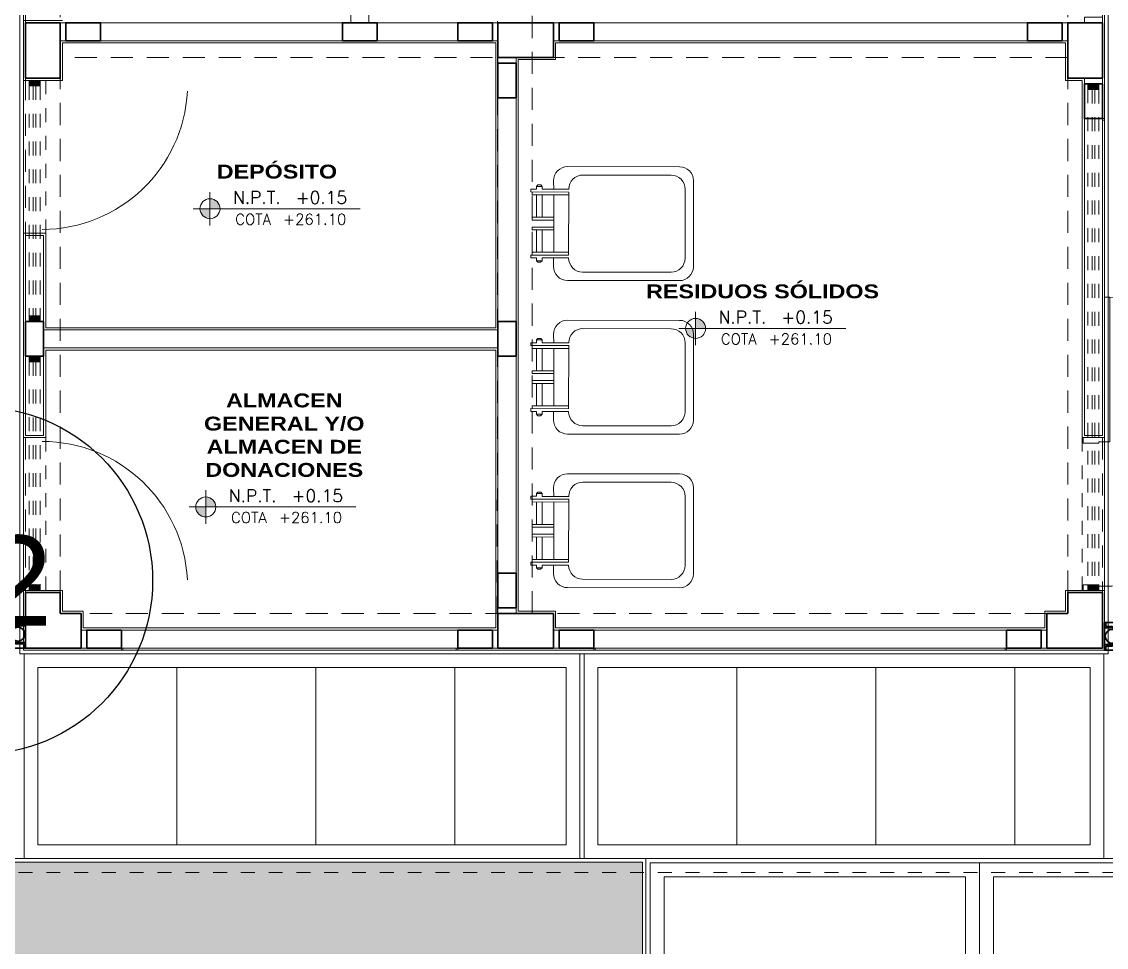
# Model space of a CAD drawing. Header units: metres. Extents: x 349703 to 349913, y 9282546 to 9282694.
# Drawn here: x 349721.92 to 349729.72, y 9282606.9 to 9282613.56 of the extents above; entities that cross this region are included whole.
import ezdxf
from ezdxf.enums import TextEntityAlignment as Align

# ---------------------------------------------------------------- set-up
doc = ezdxf.new("R2010")
doc.units = ezdxf.units.M
doc.header["$LTSCALE"] = 0.25
for name, pattern in [('01 nivel$0$HIDDEN2', [0.1875, 0.125, -0.0625]), ('DASHED2', [0.762, 0.635, -0.127]), ('HIDDEN', [0.375, 0.25, -0.125])]:
    doc.linetypes.add(name, pattern=pattern)
for name, color, linetype, lineweight in [('0_VANOS', 30, 'Continuous', 9), ('AREA-VERDE', 3, 'CONTINUOUS', 9), ('ARQ-FONDO', 253, 'CONTINUOUS', 9), ('CUNETAS-RED', 5, 'CONTINUOUS', 18), ('LLORAD-TEXTO', 1, 'CONTINUOUS', 25)]:
    doc.layers.add(name, color=color, linetype=linetype, lineweight=lineweight)
doc.styles.add('MOYO2', font='arialbd.ttf', dxfattribs={"width": 1.2})
doc.styles.get("Standard").update_dxf_attribs({"font": 'arial.ttf'})
doc.styles.add('TM-DIM', font='romans.shx')

# ---------------------------------------------------------------- blocks, each defined once
blk = doc.blocks.new('vereda sumñdcjw')
at = {"layer": 'ARQ-FONDO', "flags": 128}
for points in [[(350088.3946, 9282377.6072), (350100.9754, 9282377.6072), (350100.9754, 9282359.5264), (350098.6004, 9282359.5264), (350098.6004, 9282346.1764), (350090.7696, 9282346.1764), (350090.7696, 9282359.5264), (350088.3946, 9282359.5264)], [(350090.8996, 9282344.8018), (350094.6996, 9282344.8018), (350094.6996, 9282346.0764), (350090.8996, 9282346.0764)], [(350094.9296, 9282344.8018), (350098.4704, 9282344.8018), (350098.4704, 9282346.0764), (350094.9296, 9282346.0764)]]:
    blk.add_lwpolyline(points, close=True, dxfattribs=at)
for points in [[(350088.42, 9282377.5818), (350100.95, 9282377.5818), (350100.95, 9282359.5518), (350098.575, 9282359.5518), (350098.575, 9282346.2018), (350090.795, 9282346.2018), (350090.795, 9282359.5518), (350088.42, 9282359.5518), (350088.42, 9282377.5818)], [(350090.7996, 9282344.7018), (350094.7996, 9282344.7018), (350094.7996, 9282346.1764), (350090.7996, 9282346.1764), (350090.7996, 9282344.7018)], [(350094.8296, 9282344.7018), (350098.5704, 9282344.7018), (350098.5704, 9282346.1764), (350094.8296, 9282346.1764), (350094.8296, 9282344.7018)], [(350091.8996, 9282346.0764), (350091.8996, 9282344.8018)], [(350092.8996, 9282346.0764), (350092.8996, 9282344.8018)], [(350093.8996, 9282346.0764), (350093.8996, 9282344.8018)], [(350095.9296, 9282346.0764), (350095.9296, 9282344.8018)], [(350096.9296, 9282346.0764), (350096.9296, 9282344.8018)], [(350097.9296, 9282346.0764), (350097.9296, 9282344.8018)]]:
    blk.add_lwpolyline(points, dxfattribs=at)
blk = doc.blocks.new('VIGAS SUM Y COCINA')
at = {"layer": 'ARQ-FONDO', "linetype": 'DASHED2', "lineweight": 0}
for points in [[(350159.5322, 9282359.2668), (350159.2822, 9282359.2668), (350159.2772, 9282346.4668), (350159.5272, 9282346.4668)], [(350156.1322, 9282359.1168), (350155.8822, 9282359.1168), (350155.8822, 9282346.6168), (350156.1322, 9282346.6168)], [(350163.3822, 9282359.1168), (350163.6322, 9282359.1168), (350163.6322, 9282346.6168), (350163.3822, 9282346.6168)], [(350156.1322, 9282350.7168), (350163.3822, 9282350.7168), (350163.3822, 9282350.4668), (350156.1322, 9282350.4668)], [(350156.2822, 9282346.2168), (350163.2322, 9282346.2168), (350163.2322, 9282346.4668), (350156.2822, 9282346.4668)]]:
    blk.add_lwpolyline(points, close=True, dxfattribs=at)
blk = doc.blocks.new('*U591')
h = blk.add_hatch(color=251)
h.paths.add_polyline_path([(0.75, -0.1724), (0.75, -0.2324), (0.81, -0.2324, 0.414214)])
h.paths.add_polyline_path([(0.75, -0.2324), (0.69, -0.2324, 0.414214), (0.75, -0.2924)])
at = {"color": 2}
for p, q in [((0.75, -0.1324), (0.75, -0.3324)), ((0.65, -0.2324), (1.65, -0.2324))]:
    blk.add_line(p, q, dxfattribs=at)
blk.add_circle((0.75, -0.2324), 0.06, dxfattribs=at)
at = {"color": 2, "style": 'TM-DIM'}
blk.add_text('COTA', height=0.065, rotation=360, dxfattribs=at).set_placement((1.0088, -0.3282), align=Align.CENTER)
for tag, p, height in [('NIV_P', (0.8881, -0.2024), 0.075), ('VALOR_P', (1.2641, -0.2024), 0.075), ('COTA_P', (1.1884, -0.3282), 0.065)]:
    blk.add_attdef(tag, p, '', height=height, rotation=360, dxfattribs=at)
blk = doc.blocks.new('*U925')
at = {"linetype": 'Continuous', "true_color": 0xbebebe}
for points in [[(3032.1314, 1351.1888), (3032.1314, 1351.2688), (3032.1714, 1351.2688), (3032.1714, 1351.1888)], [(3033.8264, 1351.1888), (3033.8264, 1351.2688), (3033.8664, 1351.2688), (3033.8664, 1351.1888)]]:
    blk.add_hatch(color=9, dxfattribs=at).paths.add_polyline_path(points)
at = {"layer": '0_VANOS', "linetype": 'Continuous'}
for p, q in [((3032.1314, 1351.2688), (3032.1714, 1351.2688)), ((3032.1314, 1351.2688), (3032.1314, 1351.1888)), ((3032.1714, 1351.2688), (3032.1714, 1351.1888)), ((3033.8264, 1351.1888), (3033.8264, 1351.2688)), ((3033.8264, 1351.2688), (3033.8664, 1351.2688)), ((3033.8664, 1351.2688), (3033.8664, 1351.1888)), ((3032.1714, 1351.1888), (3032.1314, 1351.1888)), ((3033.8664, 1351.1888), (3033.8264, 1351.1888))]:
    blk.add_line(p, q, dxfattribs=at)
at = {"layer": '0_VANOS', "linetype": '01 nivel$0$HIDDEN2', "ltscale": 0.5}
for p, q in [((3032.1708, 1351.2688), (3033.8258, 1351.2688)), ((3032.1714, 1351.2388), (3033.8264, 1351.2388)), ((3032.1714, 1351.2188), (3033.8264, 1351.2188)), ((3032.1714, 1351.1888), (3033.8264, 1351.1888))]:
    blk.add_line(p, q, dxfattribs=at)
at = {"layer": '0_VANOS', "linetype": '01 nivel$0$HIDDEN2'}
blk.add_line((3033.8264, 1351.2688), (3033.8664, 1351.2688), dxfattribs=at)
blk = doc.blocks.new('*U926')
at = {"linetype": 'Continuous', "true_color": 0xbebebe}
for points in [[(3032.1314, 1351.1888), (3032.1314, 1351.2688), (3032.1714, 1351.2688), (3032.1714, 1351.1888)], [(3033.7764, 1351.1888), (3033.7764, 1351.2688), (3033.8164, 1351.2688), (3033.8164, 1351.1888)]]:
    blk.add_hatch(color=9, dxfattribs=at).paths.add_polyline_path(points)
at = {"layer": '0_VANOS', "linetype": 'Continuous'}
for p, q in [((3032.1314, 1351.2688), (3032.1714, 1351.2688)), ((3032.1314, 1351.2688), (3032.1314, 1351.1888)), ((3032.1714, 1351.2688), (3032.1714, 1351.1888)), ((3033.7764, 1351.1888), (3033.7764, 1351.2688)), ((3033.7764, 1351.2688), (3033.8164, 1351.2688)), ((3033.8164, 1351.2688), (3033.8164, 1351.1888)), ((3032.1714, 1351.1888), (3032.1314, 1351.1888)), ((3033.8164, 1351.1888), (3033.7764, 1351.1888))]:
    blk.add_line(p, q, dxfattribs=at)
at = {"layer": '0_VANOS', "linetype": '01 nivel$0$HIDDEN2', "ltscale": 0.5}
for p, q in [((3032.1708, 1351.2688), (3033.7758, 1351.2688)), ((3032.1714, 1351.2388), (3033.7764, 1351.2388)), ((3032.1714, 1351.2188), (3033.7764, 1351.2188)), ((3032.1714, 1351.1888), (3033.7764, 1351.1888))]:
    blk.add_line(p, q, dxfattribs=at)
at = {"layer": '0_VANOS', "linetype": '01 nivel$0$HIDDEN2'}
blk.add_line((3033.7764, 1351.2688), (3033.8164, 1351.2688), dxfattribs=at)
blk = doc.blocks.new('*U928')
at = {"linetype": 'Continuous', "true_color": 0xbebebe}
for points in [[(3032.1314, 1351.1888), (3032.1314, 1351.2688), (3032.1714, 1351.2688), (3032.1714, 1351.1888)], [(3035.7364, 1351.1888), (3035.7364, 1351.2688), (3035.7764, 1351.2688), (3035.7764, 1351.1888)]]:
    blk.add_hatch(color=9, dxfattribs=at).paths.add_polyline_path(points)
at = {"layer": '0_VANOS', "linetype": 'Continuous'}
for p, q in [((3032.1314, 1351.2688), (3032.1714, 1351.2688)), ((3032.1314, 1351.2688), (3032.1314, 1351.1888)), ((3032.1714, 1351.2688), (3032.1714, 1351.1888)), ((3035.7364, 1351.1888), (3035.7364, 1351.2688)), ((3035.7364, 1351.2688), (3035.7764, 1351.2688)), ((3035.7764, 1351.2688), (3035.7764, 1351.1888)), ((3032.1714, 1351.1888), (3032.1314, 1351.1888)), ((3035.7764, 1351.1888), (3035.7364, 1351.1888))]:
    blk.add_line(p, q, dxfattribs=at)
at = {"layer": '0_VANOS', "linetype": '01 nivel$0$HIDDEN2', "ltscale": 0.5}
for p, q in [((3032.1708, 1351.2688), (3035.7358, 1351.2688)), ((3032.1714, 1351.2388), (3035.7364, 1351.2388)), ((3032.1714, 1351.2188), (3035.7364, 1351.2188)), ((3032.1714, 1351.1888), (3035.7364, 1351.1888))]:
    blk.add_line(p, q, dxfattribs=at)
at = {"layer": '0_VANOS', "linetype": '01 nivel$0$HIDDEN2'}
blk.add_line((3035.7364, 1351.2688), (3035.7764, 1351.2688), dxfattribs=at)
blk = doc.blocks.new('*U934')
blk.add_arc((0.0211, 0.0474), 0.9539, 0.15786, 87.08143)
blk = doc.blocks.new('BASUREROS')
at = {"layer": 'ARQ-FONDO', "elevation": 0.0039}
for points in [[(350165.6457, 9282349.6895), (350165.6458, 9282349.7301), (350165.6254, 9282349.7301), (350165.6251, 9282349.4569), (350165.6251, 9282349.4569), (350165.1714, 9282349.4576), (350165.1718, 9282349.7308), (350165.1514, 9282349.7308), (350165.1514, 9282349.6901), (350165.1311, 9282349.6902), (350165.131, 9282349.6493), (350165.1513, 9282349.6493), (350165.1511, 9282349.4576), (350165.1511, 9282349.4576), (350165.1496, 9282349.4576), (350165.1496, 9282349.4576, 0.414214), (350165.0488, 9282349.357), (350165.0488, 9282349.357), (350165.0479, 9282348.721, 0.414214), (350165.1485, 9282348.6201), (350165.6456, 9282348.6194, 0.414214), (350165.7465, 9282348.72), (350165.7474, 9282349.3561), (350165.7474, 9282349.3561, 0.414214), (350165.6468, 9282349.4569), (350165.6468, 9282349.4569), (350165.6454, 9282349.4569), (350165.6454, 9282349.4569), (350165.6456, 9282349.6486), (350165.666, 9282349.6485), (350165.6762, 9282349.6587), (350165.6762, 9282349.6792), (350165.666, 9282349.6894)], [(350166.7507, 9282349.6895), (350166.7508, 9282349.7301), (350166.7305, 9282349.7301), (350166.7301, 9282349.4569), (350166.7301, 9282349.4569), (350166.2764, 9282349.4576), (350166.2768, 9282349.7308), (350166.2565, 9282349.7308), (350166.2564, 9282349.6901), (350166.2361, 9282349.6902), (350166.236, 9282349.6493), (350166.2564, 9282349.6493), (350166.2561, 9282349.4576), (350166.2561, 9282349.4576), (350166.2547, 9282349.4576), (350166.2547, 9282349.4576, 0.414214), (350166.1538, 9282349.357), (350166.1538, 9282349.357), (350166.1529, 9282348.721, 0.414214), (350166.2535, 9282348.6201), (350166.7507, 9282348.6194, 0.414214), (350166.8515, 9282348.72), (350166.8524, 9282349.3561), (350166.8524, 9282349.3561, 0.414214), (350166.7518, 9282349.4569), (350166.7518, 9282349.4569), (350166.7504, 9282349.4569), (350166.7504, 9282349.4569), (350166.7507, 9282349.6486), (350166.771, 9282349.6485), (350166.7812, 9282349.6587), (350166.7812, 9282349.6792), (350166.7711, 9282349.6894)], [(350167.8558, 9282349.6895), (350167.8558, 9282349.7301), (350167.8355, 9282349.7301), (350167.8351, 9282349.4569), (350167.8351, 9282349.4569), (350167.3814, 9282349.4576), (350167.3818, 9282349.7308), (350167.3615, 9282349.7308), (350167.3614, 9282349.6901), (350167.3411, 9282349.6902), (350167.341, 9282349.6493), (350167.3614, 9282349.6493), (350167.3611, 9282349.4576), (350167.3611, 9282349.4576), (350167.3597, 9282349.4576), (350167.3597, 9282349.4576, 0.414214), (350167.2589, 9282349.357), (350167.2589, 9282349.357), (350167.258, 9282348.721, 0.414214), (350167.3585, 9282348.6201), (350167.8557, 9282348.6194, 0.414214), (350167.9565, 9282348.72), (350167.9574, 9282349.3561), (350167.9574, 9282349.3561, 0.414214), (350167.8568, 9282349.4569), (350167.8568, 9282349.4569), (350167.8554, 9282349.4569), (350167.8554, 9282349.4569), (350167.8557, 9282349.6486), (350167.876, 9282349.6485), (350167.8862, 9282349.6587), (350167.8862, 9282349.6792), (350167.8761, 9282349.6894)]]:
    blk.add_lwpolyline(points, format="xyb", close=True, dxfattribs=at)
for points in [[(350165.131, 9282349.6493), (350165.1209, 9282349.6595), (350165.1209, 9282349.68), (350165.1311, 9282349.6902)], [(350165.1718, 9282349.7206), (350165.1921, 9282349.7206), (350165.1917, 9282349.4575)], [(350165.3531, 9282349.6899), (350165.192, 9282349.6901)], [(350165.3529, 9282349.5668), (350165.3531, 9282349.7204), (350165.3735, 9282349.7203), (350165.3732, 9282349.5676)], [(350165.4438, 9282349.5667), (350165.444, 9282349.7202), (350165.4237, 9282349.7203), (350165.4235, 9282349.5676)], [(350165.444, 9282349.6897), (350165.605, 9282349.6895)], [(350165.6254, 9282349.72), (350165.6051, 9282349.72), (350165.6047, 9282349.457)], [(350165.666, 9282349.6894), (350165.666, 9282349.6485)], [(350166.236, 9282349.6493), (350166.2259, 9282349.6595), (350166.2259, 9282349.68), (350166.2361, 9282349.6902)], [(350166.2768, 9282349.7206), (350166.2971, 9282349.7206), (350166.2967, 9282349.4575)], [(350166.4581, 9282349.6899), (350166.2971, 9282349.6901)], [(350166.4579, 9282349.5668), (350166.4582, 9282349.7204), (350166.4785, 9282349.7203), (350166.4783, 9282349.5676)], [(350166.5489, 9282349.5667), (350166.5491, 9282349.7202), (350166.5287, 9282349.7203), (350166.5285, 9282349.5676)], [(350166.549, 9282349.6897), (350166.7101, 9282349.6895)], [(350166.7304, 9282349.72), (350166.7101, 9282349.72), (350166.7097, 9282349.457)], [(350166.7711, 9282349.6894), (350166.771, 9282349.6485)], [(350167.341, 9282349.6493), (350167.3309, 9282349.6595), (350167.3309, 9282349.68), (350167.3411, 9282349.6902)], [(350167.3818, 9282349.7206), (350167.4021, 9282349.7206), (350167.4018, 9282349.4575)], [(350167.5631, 9282349.6899), (350167.4021, 9282349.6901)], [(350167.563, 9282349.5668), (350167.5632, 9282349.7204), (350167.5835, 9282349.7203), (350167.5833, 9282349.5676)], [(350167.6539, 9282349.5667), (350167.6541, 9282349.7202), (350167.6338, 9282349.7203), (350167.6336, 9282349.5676)], [(350167.6541, 9282349.6897), (350167.8151, 9282349.6895)], [(350167.8355, 9282349.72), (350167.8151, 9282349.72), (350167.8148, 9282349.457)], [(350167.8761, 9282349.6894), (350167.876, 9282349.6485)], [(350165.192, 9282349.6492), (350165.353, 9282349.649)], [(350165.605, 9282349.6486), (350165.444, 9282349.6489)], [(350166.297, 9282349.6492), (350166.4581, 9282349.649)], [(350166.71, 9282349.6486), (350166.549, 9282349.6489)], [(350167.402, 9282349.6492), (350167.5631, 9282349.649)], [(350167.815, 9282349.6486), (350167.654, 9282349.6489)], [(350165.1919, 9282349.5653), (350165.2117, 9282349.565), (350165.5851, 9282349.5644), (350165.6049, 9282349.5647)], [(350166.2969, 9282349.5653), (350166.3167, 9282349.565), (350166.6901, 9282349.5644), (350166.7099, 9282349.5647)], [(350167.4019, 9282349.5653), (350167.4217, 9282349.565), (350167.7951, 9282349.5644), (350167.8149, 9282349.5647)]]:
    blk.add_lwpolyline(points, dxfattribs=at)
for points in [[(350165.1512, 9282349.5659), (350165.0908, 9282349.5668), (350165.0908, 9282349.5668, 0.41821), (350164.9885, 9282349.4662), (350164.9885, 9282349.4662), (350164.9874, 9282348.6606), (350164.9874, 9282348.6606, 0.410228), (350165.0866, 9282348.5598), (350165.0866, 9282348.5598), (350165.7073, 9282348.5589, 0.410228), (350165.8068, 9282348.6595), (350165.8068, 9282348.6595), (350165.8079, 9282349.4651), (350165.8079, 9282349.4651, 0.41821), (350165.706, 9282349.5659), (350165.706, 9282349.5659), (350165.6455, 9282349.5652)], [(350166.2562, 9282349.5659), (350166.1958, 9282349.5668), (350166.1958, 9282349.5668, 0.41821), (350166.0936, 9282349.4662), (350166.0936, 9282349.4662), (350166.0924, 9282348.6606), (350166.0924, 9282348.6606, 0.410228), (350166.1916, 9282348.5598), (350166.1916, 9282348.5598), (350166.8124, 9282348.5589, 0.410228), (350166.9118, 9282348.6595), (350166.9118, 9282348.6595), (350166.9129, 9282349.4651), (350166.9129, 9282349.4651, 0.41821), (350166.811, 9282349.5659), (350166.811, 9282349.5659), (350166.7506, 9282349.5652)], [(350167.3613, 9282349.5659), (350167.3008, 9282349.5668), (350167.3008, 9282349.5668, 0.41821), (350167.1986, 9282349.4662), (350167.1986, 9282349.4662), (350167.1975, 9282348.6606), (350167.1975, 9282348.6606, 0.410228), (350167.2966, 9282348.5598), (350167.2966, 9282348.5598), (350167.9174, 9282348.5589, 0.410228), (350168.0168, 9282348.6595), (350168.0168, 9282348.6595), (350168.018, 9282349.4651), (350168.018, 9282349.4651, 0.41821), (350167.916, 9282349.5659), (350167.916, 9282349.5659), (350167.8556, 9282349.5652)]]:
    blk.add_lwpolyline(points, format="xyb", dxfattribs=at)
blk = doc.blocks.new('PUERTA 01')
at = {"layer": 'ARQ-FONDO', "ltscale": 0.025}
for p, q in [((139.2072, 49.0048), (139.0542, 49.0048)), ((139.0942, 48.9748), (139.0542, 48.9748)), ((139.2072, 48.9648), (139.0942, 48.9648)), ((139.2072, 48.9648), (139.2072, 49.0048)), ((139.0942, 47.9348), (139.0162, 47.9348)), ((139.0162, 47.9348), (139.0162, 46.8948)), ((139.0542, 47.9348), (139.0542, 46.8948)), ((139.2072, 47.9448), (139.0942, 47.9448)), ((139.0942, 47.9448), (139.0942, 47.9348)), ((139.2072, 47.9048), (139.2072, 47.9448)), ((139.0542, 46.8948), (139.0162, 46.8948))]:
    blk.add_line(p, q, dxfattribs=at)
at = {"layer": 'ARQ-FONDO'}
for p, q in [((139.0542, 49.0048), (139.0542, 48.9748)), ((139.0942, 48.9748), (139.0942, 48.9648)), ((139.2072, 47.9048), (139.0542, 47.9048))]:
    blk.add_line(p, q, dxfattribs=at)
blk.add_arc((139.0368, 47.9348), 1.0402, 89.04195, 268.8649, dxfattribs=at)
blk = doc.blocks.new('sum y comedor varones')
at = {"layer": 'ARQ-FONDO'}
for points in [[(350158.3522, 9282354.6168), (350158.2222, 9282354.6168), (350158.2222, 9282350.7168), (350158.3522, 9282350.7168)], [(350163.6322, 9282350.7568), (350163.6322, 9282350.7168), (350163.5022, 9282350.7168), (350163.5022, 9282350.7568)], [(350156.1322, 9282350.7168), (350156.1722, 9282350.7168), (350156.1722, 9282350.5868), (350156.1322, 9282350.5868)], [(350158.9922, 9282350.5868), (350156.4222, 9282350.5868), (350156.4222, 9282350.7168), (350158.9922, 9282350.7168)], [(350159.2422, 9282350.7168), (350159.2822, 9282350.7168), (350159.2822, 9282350.5868), (350159.2422, 9282350.5868)], [(350159.6822, 9282350.7168), (350159.7222, 9282350.7168), (350159.7222, 9282350.5868), (350159.6822, 9282350.5868)], [(350159.9722, 9282350.5868), (350163.0922, 9282350.5868), (350163.0922, 9282350.7168), (350159.9722, 9282350.7164)], [(350163.3422, 9282350.7168), (350163.3822, 9282350.7168), (350163.3822, 9282350.5868), (350163.3422, 9282350.5868)], [(350159.4122, 9282350.4668), (350159.4122, 9282350.4268), (350159.2822, 9282350.4268), (350159.2822, 9282350.4668)], [(350163.6322, 9282350.3168), (350163.6322, 9282350.2768), (350163.5022, 9282350.2768), (350163.5022, 9282350.3168)], [(350159.4122, 9282350.1768), (350159.2822, 9282350.1768), (350159.2822, 9282346.7568), (350159.4122, 9282346.7568)], [(350163.6322, 9282350.0268), (350163.5022, 9282350.0268), (350163.5022, 9282347.7468), (350163.6322, 9282347.7468)], [(350156.0122, 9282349.1868), (350155.8822, 9282349.1868), (350155.8822, 9282347.7468), (350156.0122, 9282347.7468)], [(350159.2822, 9282348.3768), (350156.0122, 9282348.3768), (350156.0122, 9282348.5068), (350159.2822, 9282348.5068)], [(350159.4122, 9282346.5068), (350159.4122, 9282346.4668), (350159.2822, 9282346.4668), (350159.2822, 9282346.5068)], [(350156.2822, 9282346.3468), (350156.3222, 9282346.3468), (350156.3222, 9282346.2168), (350156.2822, 9282346.2168)], [(350158.9922, 9282346.3468), (350156.5722, 9282346.3468), (350156.5722, 9282346.2168), (350158.9922, 9282346.2168)], [(350159.2422, 9282346.3468), (350159.2822, 9282346.3468), (350159.2822, 9282346.2168), (350159.2422, 9282346.2168)], [(350159.6822, 9282346.3468), (350159.7222, 9282346.3468), (350159.7222, 9282346.2168), (350159.6822, 9282346.2168)], [(350159.9722, 9282346.3468), (350162.9422, 9282346.3468), (350162.9422, 9282346.2168), (350159.9722, 9282346.2168)], [(350163.1922, 9282346.3468), (350163.2322, 9282346.3468), (350163.2322, 9282346.2168), (350163.1922, 9282346.2168)]]:
    blk.add_lwpolyline(points, close=True, dxfattribs=at)
for points in [[(350156.4222, 9282350.5718), (350156.1472, 9282350.5718), (350156.1472, 9282350.3018), (350155.8672, 9282350.3018), (350155.8672, 9282350.7318), (350156.1472, 9282350.7318)], [(350156.4222, 9282350.5868), (350156.4222, 9282350.7168)], [(350158.9922, 9282350.5868), (350158.9922, 9282350.7168)], [(350163.0922, 9282350.5868), (350163.0922, 9282350.7168)], [(350163.6472, 9282350.7318), (350163.6472, 9282350.2918)], [(350156.4222, 9282350.5718), (350158.9922, 9282350.5718)], [(350159.2672, 9282350.4418), (350159.2672, 9282350.5718), (350158.9922, 9282350.5718)], [(350159.9722, 9282350.5714), (350159.9722, 9282350.5714), (350159.6972, 9282350.5718), (350159.6972, 9282350.4518), (350159.4272, 9282350.4518), (350159.4272, 9282350.1768)], [(350159.9722, 9282350.5714), (350163.0922, 9282350.5718)], [(350163.4872, 9282350.0168), (350163.4872, 9282350.3018), (350163.3672, 9282350.3018), (350163.3672, 9282350.5718), (350163.0922, 9282350.5718)], [(350159.2672, 9282350.1768), (350159.2672, 9282350.1768), (350159.2672, 9282350.4418)], [(350163.6472, 9282350.2918), (350163.6472, 9282350.0268), (350163.5022, 9282350.0268)], [(350159.2672, 9282350.1768), (350159.2672, 9282348.5218), (350156.0272, 9282348.5218), (350156.0272, 9282349.2018), (350155.8672, 9282349.2018), (350155.8672, 9282347.7318), (350156.0272, 9282347.7318), (350156.0272, 9282348.3618), (350159.2672, 9282348.3618), (350159.2672, 9282346.7568)], [(350159.4122, 9282350.1768), (350159.2822, 9282350.1768)], [(350159.4272, 9282346.7568), (350159.4272, 9282350.1768)], [(350163.4872, 9282350.0168), (350163.4872, 9282347.7318), (350163.6472, 9282347.7318), (350163.6472, 9282350.0168), (350163.6322, 9282350.0168)], [(350159.2672, 9282346.4818), (350159.2672, 9282346.7568)], [(350159.2822, 9282346.7568), (350159.4122, 9282346.7568)], [(350159.4272, 9282346.7568), (350159.4272, 9282346.7568), (350159.4272, 9282346.4818), (350159.6972, 9282346.4818), (350159.6972, 9282346.3618), (350159.9722, 9282346.3618)], [(350156.3072, 9282346.2018), (350155.8672, 9282346.2018), (350155.8672, 9282346.6318), (350156.1472, 9282346.6318), (350156.1472, 9282346.4818), (350156.2972, 9282346.4818), (350156.2972, 9282346.3618), (350156.5722, 9282346.3618)], [(350162.9322, 9282346.3618), (350163.2172, 9282346.3618), (350163.2172, 9282346.4818), (350163.3672, 9282346.4818), (350163.3672, 9282346.6318), (350163.6472, 9282346.6318), (350163.6472, 9282346.2018), (350163.2172, 9282346.2018)], [(350158.9922, 9282346.3618), (350159.2672, 9282346.3618), (350159.2672, 9282346.4818)], [(350156.5722, 9282346.3468), (350156.5722, 9282346.2018), (350156.3072, 9282346.2018)], [(350158.9922, 9282346.3618), (350156.5722, 9282346.3618)], [(350159.2672, 9282346.2018), (350158.9922, 9282346.2018), (350158.9922, 9282346.3468)], [(350159.9722, 9282346.3468), (350159.9722, 9282346.2018), (350159.7072, 9282346.2018)], [(350159.9722, 9282346.3618), (350162.9322, 9282346.3618)], [(350163.2172, 9282346.2018), (350162.9422, 9282346.2018), (350162.9422, 9282346.3468)], [(350156.5822, 9282346.2168), (350156.5822, 9282346.2018), (350158.9822, 9282346.2018), (350158.9822, 9282346.2168)], [(350159.7104, 9282346.2018), (350159.2672, 9282346.2018)], [(350162.9322, 9282346.2168), (350162.9322, 9282346.2018), (350159.9822, 9282346.2018), (350159.9822, 9282346.2168)]]:
    blk.add_lwpolyline(points, dxfattribs=at)
at = {"layer": 'ARQ-FONDO', "lineweight": 35}
for points in [[(350156.1322, 9282350.7168), (350156.1322, 9282350.3168), (350155.8822, 9282350.3168), (350155.8822, 9282350.7168)], [(350159.6822, 9282350.7168), (350159.2822, 9282350.7168), (350159.2822, 9282350.4668), (350159.6822, 9282350.4668)], [(350163.3822, 9282350.7168), (350163.3822, 9282350.3168), (350163.6322, 9282350.3168), (350163.6322, 9282350.7168)], [(350156.1322, 9282346.4668), (350156.2822, 9282346.4668), (350156.2822, 9282346.2168), (350155.8822, 9282346.2168), (350155.8822, 9282346.6168), (350156.1322, 9282346.6168)], [(350163.3822, 9282346.4668), (350163.2322, 9282346.4668), (350163.2322, 9282346.2168), (350163.6322, 9282346.2168), (350163.6322, 9282346.6168), (350163.3822, 9282346.6168)], [(350159.6822, 9282346.4668), (350159.2822, 9282346.4668), (350159.2822, 9282346.2168), (350159.6822, 9282346.2168)]]:
    blk.add_lwpolyline(points, close=True, dxfattribs=at)
at = {"layer": 'ARQ-FONDO', "lineweight": 35, "flags": 128}
for points in [[(350156.1722, 9282350.5868), (350156.1722, 9282350.7168), (350156.4222, 9282350.7168), (350156.4222, 9282350.5868), (350156.1722, 9282350.5868)], [(350158.4122, 9282350.7168), (350158.4122, 9282350.5868), (350158.1622, 9282350.5868), (350158.1622, 9282350.7168), (350158.4122, 9282350.7168)], [(350158.9922, 9282350.5868), (350158.9922, 9282350.7168), (350159.2422, 9282350.7168), (350159.2422, 9282350.5868), (350158.9922, 9282350.5868)], [(350159.7222, 9282350.5868), (350159.7222, 9282350.7168), (350159.9722, 9282350.7168), (350159.9722, 9282350.5868), (350159.7222, 9282350.5868)], [(350163.0922, 9282350.5868), (350163.0922, 9282350.7168), (350163.3422, 9282350.7168), (350163.3422, 9282350.5868), (350163.0922, 9282350.5868)], [(350159.2822, 9282350.4268), (350159.4122, 9282350.4268), (350159.4122, 9282350.1768), (350159.2822, 9282350.1768), (350159.2822, 9282350.4268)], [(350163.5022, 9282350.2768), (350163.6322, 9282350.2768), (350163.6322, 9282350.0268), (350163.5022, 9282350.0268), (350163.5022, 9282350.2768)], [(350155.8822, 9282348.5668), (350156.0122, 9282348.5668), (350156.0122, 9282348.3168), (350155.8822, 9282348.3168), (350155.8822, 9282348.5668)], [(350159.2822, 9282348.5668), (350159.4122, 9282348.5668), (350159.4122, 9282348.3168), (350159.2822, 9282348.3168), (350159.2822, 9282348.5668)], [(350159.2822, 9282346.7568), (350159.4122, 9282346.7568), (350159.4122, 9282346.5068), (350159.2822, 9282346.5068), (350159.2822, 9282346.7568)], [(350156.3222, 9282346.2168), (350156.3222, 9282346.3468), (350156.5722, 9282346.3468), (350156.5722, 9282346.2168), (350156.3222, 9282346.2168)], [(350158.9922, 9282346.2168), (350158.9922, 9282346.3468), (350159.2422, 9282346.3468), (350159.2422, 9282346.2168), (350158.9922, 9282346.2168)], [(350159.7222, 9282346.2168), (350159.7222, 9282346.3468), (350159.9722, 9282346.3468), (350159.9722, 9282346.2168), (350159.7222, 9282346.2168)], [(350162.9422, 9282346.2168), (350162.9422, 9282346.3468), (350163.1922, 9282346.3468), (350163.1922, 9282346.2168), (350162.9422, 9282346.2168)]]:
    blk.add_lwpolyline(points, dxfattribs=at)
at = {"layer": 'ARQ-FONDO', "linetype": '01 nivel$0$HIDDEN2'}
for points in [[(350155.8672, 9282350.3018), (350156.0272, 9282350.3018), (350156.0272, 9282349.2018), (350155.8672, 9282349.2018)], [(350156.0272, 9282347.7318), (350155.8672, 9282347.7318), (350155.8672, 9282346.6318), (350156.0272, 9282346.6318)], [(350163.4872, 9282347.7318), (350163.6472, 9282347.7318), (350163.6472, 9282346.6318), (350163.4872, 9282346.6318)]]:
    blk.add_lwpolyline(points, close=True, dxfattribs=at)
at = {"layer": 'ARQ-FONDO', "xscale": -1, "rotation": 90}
for name, p in [('*U925', (351507.176, 9285382.4332)), ('*U928', (351514.796, 9285382.4082)), ('*U926', (351507.176, 9285380.4482))]:
    blk.add_blockref(name, p, dxfattribs=at)
at = {"layer": 'ARQ-FONDO', "yscale": 1.09999999962747, "zscale": 1.09999999962747, "rotation": 270}
for p, xscale in [((350155.9472, 9282350.3018), 1.09999999962747), ((350155.9472, 9282346.6318), -1.09999999962747)]:
    blk.add_blockref('*U934', p, dxfattribs=dict(at, xscale=xscale))
at = {"layer": 'ARQ-FONDO'}
for name, p, rotation in [('BASUREROS', (9632509.2484, 8932181.6633, -0.0039), 90), ('PUERTA 01', (350302.7014, 9282395.6366), 180)]:
    blk.add_blockref(name, p, dxfattribs=dict(at, rotation=rotation))
at = {"layer": 'ARQ-FONDO', "xscale": 1.199999999999999, "yscale": 1.199999999999999, "zscale": 1.199999999999999}
for p in [(350156.3097, 9282349.6575), (350159.8045, 9282348.796), (350156.2795, 9282347.5111)]:
    blk.add_blockref('*U591', p, dxfattribs=at).add_auto_attribs({'NIV_P': 'N.P.T.', 'COTA_P': '+261.10', 'VALOR_P': '+0.15'})
at = {"layer": 'ARQ-FONDO', "lineweight": -2, "char_height": 0.1, "attachment_point": 8, "style": 'MOYO2'}
for s, insert, width in [('DEPÓSITO', (350157.6915, 9282349.594), 3.247257), ('RESIDUOS SÓLIDOS', (350161.1862, 9282348.7324), 3.247257), ('ALMACEN GENERAL Y/O ALMACEN DE DONACIONES', (350157.7442, 9282347.4476), 1.47701)]:
    blk.add_mtext(s, dxfattribs=dict(at, insert=insert, width=width))
blk = doc.blocks.new('montante')
at = {"layer": 'ARQ-FONDO', "lineweight": 30}
for p, q in [((0.0455, 0.07), (0.0455, 0.095)), ((0, 0.07), (0.0455, 0.07)), ((0, 0.06), (0.0555, 0.06)), ((0, -0.06), (0.0555, -0.06)), ((0, -0.07), (0.0455, -0.07)), ((0.0455, -0.07), (0.0455, -0.095))]:
    blk.add_line(p, q, dxfattribs=at)
blk.add_lwpolyline([(-0.0945, 0.1), (-0.0945, -0.1), (0.0555, -0.1), (0.0555, 0.1)], close=True, dxfattribs=at)
blk.add_circle((0, 0), 0.05, dxfattribs=at)
for centre, radius, start, end in [((0.0505, 0.095), 0.005, 0, 180), ((0, 0), 0.07, 90, 270), ((0, 0), 0.06, 90, 270), ((0.0505, -0.095), 0.005, 180, 0)]:
    blk.add_arc(centre, radius, start, end, dxfattribs=at)
blk = doc.blocks.new('drenaje')
at = {"layer": 'CUNETAS-RED', "lineweight": 30}
blk.add_blockref('montante', (3.7345, -66.3832), dxfattribs=at)
at = {"layer": 'CUNETAS-RED', "lineweight": 30, "rotation": 180}
blk.add_blockref('montante', (11.6105, -66.3982), dxfattribs=at)
blk = doc.blocks.new('INGRESO KSNO')
at = {"layer": 'ARQ-FONDO', "lineweight": 0, "elevation": -0.0045}
blk.add_lwpolyline([(349614.8419, 9282607.5396), (349614.8419, 9282598.9401), (349614.5919, 9282598.9401), (349614.5919, 9282598.1901), (349610.2919, 9282598.1901), (349610.2919, 9282598.9401), (349610.0419, 9282598.9401), (349610.0419, 9282607.5396), (349614.8419, 9282607.5396)], dxfattribs=at)
blk.add_lwpolyline([(349614.8119, 9282607.5096), (349614.8119, 9282598.9701), (349614.5619, 9282598.9701), (349614.5619, 9282598.2201), (349610.3219, 9282598.2201), (349610.3219, 9282598.9701), (349610.0719, 9282598.9701), (349610.0719, 9282607.5096)], close=True, dxfattribs=at)
at = {"layer": 'ARQ-FONDO', "elevation": -0.0045, "flags": 128}
blk.add_lwpolyline([(349612.4419, 9282607.5096), (349612.4419, 9282598.2201)], dxfattribs=at)
for points in [[(349610.1719, 9282607.4096), (349610.1719, 9282605.5096), (349612.3419, 9282605.5096), (349612.3419, 9282607.4096)], [(349612.5419, 9282607.4096), (349612.5419, 9282605.5096), (349614.7119, 9282605.5096), (349614.7119, 9282607.4096)]]:
    blk.add_lwpolyline(points, close=True, dxfattribs=at)

msp = doc.modelspace()

# ---------------------------------------------------------------- hatches: boundary and pattern name
at = {"layer": 'AREA-VERDE', "lineweight": 0, "true_color": 0xc4e4b2, "transparency": 33554610}
h = msp.add_hatch(color=3, dxfattribs=at)
h.dxf.hatch_style = 1
h.paths.add_polyline_path([(349726.3852, 9282607.5142), (349720.4055, 9282607.5142), (349720.4055, 9282620.8642), (349718.181, 9282620.8634), (349718.181, 9282598.3655), (349720.5548, 9282598.3655), (349720.5548, 9282598.4655), (349720.8298, 9282598.465), (349720.8298, 9282598.5155), (349723.9406, 9282598.5155), (349723.9406, 9282598.4655), (349724.2106, 9282598.4655), (349724.2106, 9282598.3655), (349726.1352, 9282598.3655), (349726.1352, 9282598.4655), (349726.3852, 9282598.4655)])

# ---------------------------------------------------------------- linework, layer by layer
at = {"layer": 'ARQ-FONDO', "linetype": 'HIDDEN', "flags": 128}
msp.add_lwpolyline([(349717.9559, 9282642.0196), (349733.6859, 9282642.0196), (349733.6859, 9282620.7896), (349731.3109, 9282620.7896), (349731.3109, 9282607.4396), (349720.3309, 9282607.4396), (349720.3309, 9282620.7896), (349717.9559, 9282620.7896)], close=True, dxfattribs=at)
at = {"layer": 'ARQ-FONDO', "lineweight": 0}
msp.add_lwpolyline([(349718.1556, 9282620.8888), (349720.4309, 9282620.8896), (349720.4309, 9282607.5396), (349726.4106, 9282607.5396), (349726.4106, 9282598.4401), (349726.1606, 9282598.4401), (349726.1606, 9282598.3401), (349724.1852, 9282598.3401), (349724.1852, 9282598.4401), (349723.9152, 9282598.4401), (349723.9152, 9282598.4901), (349720.8552, 9282598.4901), (349720.8552, 9282598.4396), (349720.5802, 9282598.4401), (349720.5802, 9282598.3401), (349718.1556, 9282598.3401), (349718.1556, 9282620.8888)], dxfattribs=at)
msp.add_lwpolyline([(349718.181, 9282620.8634), (349720.4055, 9282620.8642), (349720.4055, 9282607.5142), (349726.3852, 9282607.5142), (349726.3852, 9282598.4655), (349726.1352, 9282598.4655), (349726.1352, 9282598.3655), (349724.2106, 9282598.3655), (349724.2106, 9282598.4655), (349723.9406, 9282598.4655), (349723.9406, 9282598.5155), (349720.8298, 9282598.5155), (349720.8298, 9282598.465), (349720.5548, 9282598.4655), (349720.5548, 9282598.3655), (349718.181, 9282598.3655)], close=True, dxfattribs=at)
at = {"layer": 'LLORAD-TEXTO'}
msp.add_circle((349721.61, 9282609.54), 1.25, dxfattribs=at)

# ---------------------------------------------------------------- block references
at = {"layer": 'ARQ-FONDO'}
for name, p in [('vereda sumñdcjw', (-368.8641, 262.8378)), ('sum y comedor varones', (-433.9364, 262.8378)), ('VIGAS SUM Y COCINA', (-433.9364, 262.8378)), ('INGRESO KSNO', (116.369, 0, 0.0045))]:
    msp.add_blockref(name, p, dxfattribs=at)
at = {"layer": 'CUNETAS-RED', "lineweight": 30}
msp.add_blockref('drenaje', (349718.1559, 9282675.5378), dxfattribs=at)

# ---------------------------------------------------------------- texts
at = {"layer": 'LLORAD-TEXTO'}
msp.add_text('T2', height=0.65, dxfattribs=at).set_placement((349721.61, 9282609.54), align=Align.MIDDLE_CENTER)

doc.saveas('drawing.dxf')
